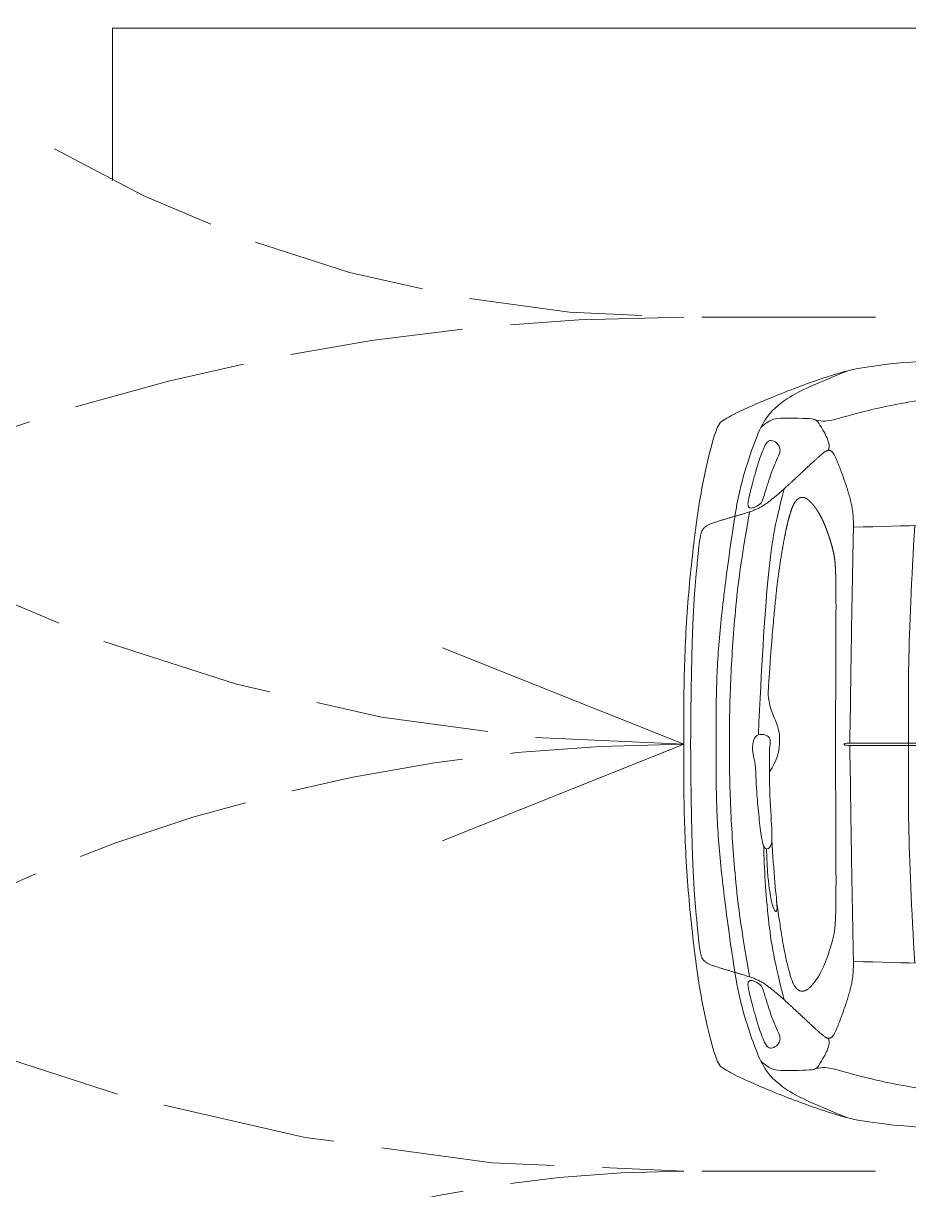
# Model space of a CAD drawing. Header units: metres. Extents: x 42 to 294, y -52 to 32.
# Drawn here: x 154.907 to 156.743, y -9.864 to -7.446 of the extents above; entities that cross this region are included whole.
import ezdxf

# ---------------------------------------------------------------- set-up
doc = ezdxf.new("R2010")
doc.units = ezdxf.units.M
doc.header["$LTSCALE"] = 0.15
doc.linetypes.add('ACAD_ISO02W100', pattern=[15, 12, -3])
doc.layers.add('L-DETLGEM', color=6, linetype='Continuous', lineweight=9)
doc.layers.add('Vista', color=2, linetype='Continuous', lineweight=20)

# ---------------------------------------------------------------- blocks, each defined once
blk = doc.blocks.new('Coche _3_ - Coche _3_-12-01 P_Baja')
at = {"layer": 'L-DETLGEM'}
for points in [[(-0.4369, 0.7733), (-0.1961, 0.7738), (0.032, 0.7743), (0.2734, 0.7727), (0.6213, 0.7691), (0.7871, 0.7691), (0.8138, 0.7743), (0.9084, 0.7906), (1.0346, 0.8011), (1.1678, 0.8028), (1.3345, 0.7959), (1.445, 0.7842), (1.5003, 0.7732), (1.5992, 0.7395), (1.7068, 0.6947), (1.7502, 0.6717), (1.7578, 0.6636), (1.7671, 0.6409), (1.7933, 0.5351), (1.8088, 0.4246), (1.8255, 0.2637), (1.8302, 0.0996), (1.8299, -0.0003), (1.8302, -0.0996), (1.8255, -0.2637), (1.8088, -0.4246), (1.7933, -0.5351), (1.7671, -0.6409), (1.7578, -0.6636), (1.7502, -0.6717), (1.7068, -0.6947), (1.5992, -0.7395), (1.5003, -0.7732), (1.445, -0.7842), (1.3345, -0.7959), (1.1678, -0.8028), (1.0346, -0.8011), (0.9084, -0.7906), (0.8138, -0.7743), (0.7871, -0.7691), (0.6213, -0.7691), (0.2734, -0.7727), (0.032, -0.7743), (-0.1961, -0.7738), (-0.4369, -0.7733)], [(1.4894, 0.7743), (1.5891, 0.735), (1.6363, 0.7043), (1.6654, 0.6701), (1.685, 0.6225), (1.7111, 0.5429), (1.7244, 0.4726), (1.7397, 0.3662), (1.756, 0.2322), (1.763, 0.1199), (1.7624, 0), (1.763, -0.1199), (1.756, -0.2322), (1.7397, -0.3662), (1.7244, -0.4726), (1.7111, -0.5429), (1.685, -0.6225), (1.6654, -0.6701), (1.6363, -0.7043), (1.5891, -0.735), (1.4894, -0.7743)], [(0.7881, 0.7711), (0.9267, 0.7619), (1.1092, 0.7463), (1.3242, 0.7183), (1.4574, 0.6914), (1.5245, 0.6702), (1.5408, 0.6689), (1.5559, 0.6722)], [(-0.8393, 0.6596), (-0.6705, 0.6256), (-0.3619, 0.5678), (-0.1561, 0.5312), (-0.0926, 0.5227), (0.0328, 0.5072), (0.2837, 0.4847), (0.5994, 0.472), (0.9697, 0.462), (1.2573, 0.4563), (1.4779, 0.4501)], [(1.5295, 0.6096), (1.5274, 0.6186), (1.5289, 0.63), (1.5458, 0.6602), (1.5542, 0.6721), (1.5611, 0.6751), (1.5898, 0.6761), (1.6334, 0.6766), (1.6463, 0.6741), (1.6608, 0.6653), (1.6696, 0.6572)], [(1.6516, 0.5527), (1.6472, 0.5659), (1.6394, 0.5862), (1.6304, 0.6028), (1.6295, 0.6132), (1.6339, 0.6231), (1.6465, 0.631), (1.6552, 0.6291), (1.6615, 0.6214), (1.6706, 0.5974), (1.6752, 0.5829)], [(1.4853, 0.0024), (1.4837, 0.1121), (1.4824, 0.2017), (1.4812, 0.2717), (1.4803, 0.3248), (1.4795, 0.3641), (1.479, 0.3924), (1.4785, 0.4126), (1.4782, 0.4276), (1.478, 0.4399), (1.4779, 0.4501), (1.4779, 0.4587), (1.4781, 0.4659), (1.4784, 0.472), (1.4788, 0.4774), (1.4794, 0.4824), (1.4801, 0.4873), (1.481, 0.4923), (1.482, 0.4975), (1.4832, 0.5029), (1.4847, 0.5086), (1.4862, 0.5145), (1.488, 0.5207), (1.4899, 0.5271), (1.4921, 0.5338), (1.4944, 0.5408), (1.4969, 0.5479), (1.4994, 0.5551), (1.5019, 0.5621), (1.5045, 0.5688), (1.5069, 0.5752), (1.5091, 0.581), (1.5112, 0.5861), (1.513, 0.5905), (1.5146, 0.5941), (1.516, 0.5971), (1.5172, 0.5996), (1.5183, 0.6015), (1.5193, 0.6032), (1.5203, 0.6045), (1.5213, 0.6056), (1.5222, 0.6066), (1.5233, 0.6074), (1.5243, 0.6082), (1.5254, 0.6088), (1.5265, 0.6092), (1.5277, 0.6095), (1.5289, 0.6096), (1.5301, 0.6095), (1.5314, 0.6093), (1.5328, 0.6088), (1.5344, 0.6081), (1.5361, 0.607), (1.5382, 0.6056), (1.5406, 0.6038), (1.5434, 0.6015), (1.5467, 0.5987), (1.5505, 0.5954), (1.5547, 0.5916), (1.5593, 0.5874), (1.5642, 0.5829), (1.5692, 0.5782), (1.5744, 0.5734), (1.5796, 0.5686), (1.5848, 0.5637), (1.5898, 0.559), (1.5947, 0.5544), (1.5995, 0.5499), (1.6042, 0.5456), (1.6086, 0.5415), (1.613, 0.5375), (1.6172, 0.5337), (1.6212, 0.53), (1.625, 0.5266), (1.6287, 0.5233), (1.6323, 0.5203), (1.6357, 0.5173), (1.639, 0.5145), (1.6423, 0.5119), (1.6454, 0.5093), (1.6485, 0.5068), (1.6516, 0.5044), (1.6547, 0.502), (1.6578, 0.4998), (1.6609, 0.4976), (1.664, 0.4955), (1.6672, 0.4936), (1.6704, 0.4917), (1.6738, 0.4899), (1.6773, 0.4882), (1.6809, 0.4866), (1.6848, 0.4851), (1.6889, 0.4836), (1.6933, 0.482), (1.6981, 0.4805), (1.7032, 0.4789), (1.7088, 0.4772), (1.7148, 0.4754), (1.7211, 0.4736), (1.7277, 0.4717), (1.7343, 0.4697), (1.7409, 0.4678), (1.7473, 0.4659), (1.7533, 0.4641), (1.7588, 0.4623), (1.7638, 0.4607), (1.7682, 0.4592), (1.7721, 0.4577), (1.7755, 0.4563), (1.7785, 0.4549), (1.7811, 0.4535), (1.7834, 0.4521), (1.7854, 0.4506), (1.7872, 0.4491), (1.7888, 0.4475), (1.7902, 0.4456), (1.7915, 0.4436), (1.7926, 0.4412), (1.7936, 0.4384), (1.7945, 0.4352), (1.7953, 0.4316), (1.7961, 0.4274), (1.7969, 0.4226), (1.7976, 0.4172), (1.7983, 0.4113), (1.799, 0.4048), (1.7997, 0.3977), (1.8005, 0.39), (1.8013, 0.3817), (1.8021, 0.3728), (1.803, 0.3633), (1.804, 0.3532), (1.8049, 0.3427), (1.8059, 0.3317), (1.8068, 0.3203), (1.8077, 0.3085), (1.8085, 0.2963), (1.8092, 0.2839), (1.8099, 0.271), (1.8106, 0.2577), (1.8112, 0.2438), (1.8117, 0.2292), (1.8122, 0.2139), (1.8126, 0.1978), (1.8131, 0.1807), (1.8135, 0.1627), (1.8139, 0.1435), (1.8142, 0.1231), (1.8146, 0.1014), (1.8149, 0.0784), (1.8151, 0.0539), (1.8154, 0.0278), (1.8156, 0), (1.8154, -0.0278), (1.8151, -0.0539), (1.8149, -0.0784), (1.8146, -0.1014), (1.8142, -0.1231), (1.8139, -0.1435), (1.8135, -0.1627), (1.8131, -0.1807), (1.8126, -0.1978), (1.8122, -0.2139), (1.8117, -0.2292), (1.8112, -0.2438), (1.8106, -0.2577), (1.8099, -0.271), (1.8092, -0.2839), (1.8085, -0.2963), (1.8077, -0.3085), (1.8068, -0.3203), (1.8059, -0.3317), (1.8049, -0.3427), (1.804, -0.3532), (1.803, -0.3633), (1.8021, -0.3728), (1.8013, -0.3817), (1.8005, -0.39), (1.7997, -0.3977), (1.799, -0.4048), (1.7983, -0.4113), (1.7976, -0.4172), (1.7969, -0.4226), (1.7961, -0.4274), (1.7953, -0.4316), (1.7945, -0.4352), (1.7936, -0.4384), (1.7926, -0.4412), (1.7915, -0.4436), (1.7902, -0.4456), (1.7888, -0.4475), (1.7872, -0.4491), (1.7854, -0.4506), (1.7834, -0.4521), (1.7811, -0.4535), (1.7785, -0.4549), (1.7755, -0.4563), (1.7721, -0.4577), (1.7682, -0.4592), (1.7638, -0.4607), (1.7588, -0.4623), (1.7533, -0.4641), (1.7473, -0.4659), (1.7409, -0.4678), (1.7343, -0.4697), (1.7277, -0.4717), (1.7211, -0.4736), (1.7148, -0.4754), (1.7088, -0.4772), (1.7032, -0.4789), (1.6981, -0.4805), (1.6933, -0.482), (1.6889, -0.4836), (1.6848, -0.4851), (1.6809, -0.4866), (1.6773, -0.4882), (1.6738, -0.4899), (1.6704, -0.4917), (1.6672, -0.4936), (1.664, -0.4955), (1.6609, -0.4976), (1.6578, -0.4998), (1.6547, -0.502), (1.6516, -0.5044), (1.6485, -0.5068), (1.6454, -0.5093), (1.6423, -0.5119), (1.639, -0.5145), (1.6357, -0.5173), (1.6323, -0.5203), (1.6287, -0.5233), (1.625, -0.5266), (1.6212, -0.53), (1.6172, -0.5337), (1.613, -0.5375), (1.6086, -0.5415), (1.6042, -0.5456), (1.5995, -0.5499), (1.5947, -0.5544), (1.5898, -0.559), (1.5848, -0.5637), (1.5796, -0.5686), (1.5744, -0.5734), (1.5692, -0.5782), (1.5642, -0.5829), (1.5593, -0.5874), (1.5547, -0.5916), (1.5505, -0.5954), (1.5467, -0.5987), (1.5434, -0.6015), (1.5406, -0.6038), (1.5382, -0.6056), (1.5361, -0.607), (1.5344, -0.6081), (1.5328, -0.6088), (1.5314, -0.6093), (1.5301, -0.6095), (1.5289, -0.6096), (1.5277, -0.6095), (1.5265, -0.6092), (1.5254, -0.6088), (1.5243, -0.6082), (1.5233, -0.6074), (1.5222, -0.6066), (1.5213, -0.6056), (1.5203, -0.6045), (1.5193, -0.6032), (1.5183, -0.6015), (1.5172, -0.5996), (1.516, -0.5971), (1.5146, -0.5941), (1.513, -0.5905), (1.5112, -0.5861), (1.5091, -0.581), (1.5069, -0.5752), (1.5045, -0.5688), (1.5019, -0.5621), (1.4994, -0.5551), (1.4969, -0.5479), (1.4944, -0.5408), (1.4921, -0.5338), (1.4899, -0.5271), (1.488, -0.5207), (1.4862, -0.5145), (1.4847, -0.5086), (1.4832, -0.5029), (1.482, -0.4975), (1.481, -0.4923), (1.4801, -0.4873), (1.4794, -0.4824), (1.4788, -0.4774), (1.4784, -0.472), (1.4781, -0.4659), (1.4779, -0.4587), (1.4779, -0.4501), (1.478, -0.4399), (1.4782, -0.4276), (1.4785, -0.4126), (1.479, -0.3924), (1.4795, -0.3641), (1.4803, -0.3248), (1.4812, -0.2717), (1.4824, -0.2017), (1.4837, -0.1121), (1.4853, -0.0024)], [(1.6752, 0.5829), (1.6798, 0.5685), (1.6891, 0.5348), (1.6965, 0.5039), (1.6973, 0.4913), (1.6902, 0.4891), (1.6818, 0.4913), (1.6681, 0.5001), (1.6659, 0.5066), (1.6561, 0.5394), (1.6516, 0.5527)], [(1.6371, 0.3263), (1.634, 0.3483), (1.6297, 0.377), (1.6258, 0.4015), (1.6221, 0.4222), (1.6187, 0.4395), (1.6156, 0.4538), (1.6127, 0.4657), (1.61, 0.4754), (1.6075, 0.4836), (1.6051, 0.4902), (1.6028, 0.4956), (1.6006, 0.4999), (1.5986, 0.5032), (1.5966, 0.5057), (1.5946, 0.5076), (1.5927, 0.509), (1.5908, 0.5101), (1.5889, 0.511), (1.5871, 0.5116), (1.5852, 0.5119), (1.5833, 0.5119), (1.5815, 0.5118), (1.5797, 0.5113), (1.5778, 0.5107), (1.576, 0.5098), (1.5741, 0.5088), (1.5722, 0.5074), (1.5703, 0.5059), (1.5683, 0.5041), (1.5662, 0.502), (1.5641, 0.4997), (1.5618, 0.497), (1.5595, 0.4941), (1.557, 0.4909), (1.5544, 0.4873), (1.5518, 0.4833), (1.5491, 0.4789), (1.5464, 0.474), (1.5436, 0.4686), (1.5408, 0.4626), (1.5379, 0.4561), (1.5351, 0.4492), (1.5324, 0.4419), (1.5298, 0.4345), (1.5273, 0.427), (1.5249, 0.4195), (1.5228, 0.4123), (1.5209, 0.4053), (1.5194, 0.3987), (1.518, 0.3922), (1.5169, 0.3854), (1.5161, 0.3779), (1.5154, 0.3693), (1.5149, 0.3593), (1.5145, 0.3475), (1.5143, 0.3334), (1.5141, 0.3166), (1.514, 0.2957), (1.514, 0.2692), (1.5141, 0.2357), (1.5143, 0.1934), (1.5145, 0.1411), (1.5148, 0.0771), (1.5151, 0), (1.515, -0.0269), (1.5149, -0.05), (1.5148, -0.0697), (1.5147, -0.0866), (1.5147, -0.101), (1.5146, -0.1133), (1.5146, -0.1241), (1.5145, -0.1338), (1.5145, -0.1428), (1.5145, -0.1511), (1.5144, -0.1589), (1.5144, -0.1661), (1.5144, -0.173), (1.5144, -0.1795), (1.5143, -0.1858), (1.5143, -0.1918), (1.5143, -0.1976), (1.5143, -0.2033), (1.5142, -0.2088), (1.5142, -0.2142), (1.5142, -0.2194), (1.5142, -0.2245), (1.5142, -0.2294), (1.5141, -0.2342), (1.5141, -0.2389), (1.5141, -0.2434), (1.5141, -0.2478), (1.5141, -0.2521), (1.5141, -0.2563), (1.5141, -0.2603), (1.5141, -0.2643), (1.5141, -0.2681), (1.5141, -0.2718), (1.5141, -0.2754), (1.514, -0.2788), (1.514, -0.2822), (1.514, -0.2855), (1.514, -0.2887), (1.514, -0.2918), (1.5141, -0.2948), (1.5141, -0.2977), (1.5141, -0.3006), (1.5141, -0.3033), (1.5141, -0.306), (1.5141, -0.3086), (1.5141, -0.3111), (1.5141, -0.3136), (1.5141, -0.316), (1.5141, -0.3183), (1.5142, -0.3205), (1.5142, -0.3227), (1.5142, -0.3249), (1.5142, -0.327), (1.5142, -0.329), (1.5143, -0.331), (1.5143, -0.333), (1.5143, -0.3349), (1.5143, -0.3367), (1.5144, -0.3386), (1.5144, -0.3404), (1.5144, -0.3421), (1.5145, -0.3438), (1.5145, -0.3455), (1.5145, -0.3471), (1.5146, -0.3487), (1.5146, -0.3503), (1.5147, -0.3518), (1.5147, -0.3533), (1.5148, -0.3548), (1.5148, -0.3562), (1.5149, -0.3576), (1.5149, -0.359), (1.515, -0.3604), (1.515, -0.3617), (1.5151, -0.363), (1.5151, -0.3643), (1.5152, -0.3655), (1.5153, -0.3667), (1.5154, -0.3679), (1.5154, -0.3691), (1.5155, -0.3702), (1.5156, -0.3714), (1.5157, -0.3725), (1.5157, -0.3736), (1.5158, -0.3746), (1.5159, -0.3757), (1.516, -0.3767), (1.5161, -0.3777), (1.5162, -0.3787), (1.5163, -0.3797), (1.5164, -0.3807), (1.5165, -0.3816), (1.5166, -0.3826), (1.5167, -0.3835), (1.5169, -0.3844), (1.517, -0.3853), (1.5171, -0.3862), (1.5172, -0.3871), (1.5174, -0.3879), (1.5175, -0.3888), (1.5176, -0.3897), (1.5178, -0.3905), (1.5179, -0.3913), (1.5181, -0.3922), (1.5182, -0.393), (1.5184, -0.3938), (1.5185, -0.3947), (1.5187, -0.3955), (1.5189, -0.3963), (1.519, -0.3971), (1.5192, -0.3979), (1.5194, -0.3988), (1.5196, -0.3996), (1.5198, -0.4004), (1.52, -0.4012), (1.5202, -0.402), (1.5204, -0.4029), (1.5206, -0.4037), (1.5208, -0.4045), (1.521, -0.4054), (1.5212, -0.4062), (1.5214, -0.4071), (1.5217, -0.4079), (1.5219, -0.4088), (1.5221, -0.4097), (1.5224, -0.4106), (1.5226, -0.4114), (1.5229, -0.4123), (1.5231, -0.4132), (1.5234, -0.4141), (1.5236, -0.415), (1.5239, -0.4159), (1.5241, -0.4168), (1.5244, -0.4177), (1.5247, -0.4186), (1.525, -0.4196), (1.5252, -0.4205), (1.5255, -0.4214), (1.5258, -0.4223), (1.5261, -0.4233), (1.5264, -0.4242), (1.5267, -0.4251), (1.527, -0.4261), (1.5273, -0.427), (1.5276, -0.4279), (1.5279, -0.4289), (1.5282, -0.4298), (1.5285, -0.4307), (1.5288, -0.4317), (1.5291, -0.4326), (1.5295, -0.4335), (1.5298, -0.4345), (1.5301, -0.4354), (1.5304, -0.4363), (1.5308, -0.4373), (1.5311, -0.4382), (1.5314, -0.4391), (1.5318, -0.4401), (1.5321, -0.441), (1.5324, -0.4419), (1.5328, -0.4428), (1.5331, -0.4437), (1.5334, -0.4447), (1.5338, -0.4456), (1.5341, -0.4465), (1.5345, -0.4474), (1.5348, -0.4483), (1.5352, -0.4491), (1.5355, -0.45), (1.5358, -0.4509), (1.5362, -0.4518), (1.5365, -0.4527), (1.5369, -0.4535), (1.5372, -0.4544), (1.5376, -0.4552), (1.538, -0.4561), (1.5383, -0.4569), (1.5387, -0.4577), (1.539, -0.4585), (1.5394, -0.4594), (1.5397, -0.4602), (1.5401, -0.461), (1.5404, -0.4617), (1.5408, -0.4625), (1.5411, -0.4633), (1.5415, -0.4641), (1.5418, -0.4648), (1.5422, -0.4656), (1.5425, -0.4663), (1.5429, -0.467), (1.5432, -0.4678), (1.5436, -0.4685), (1.5439, -0.4692), (1.5443, -0.4699), (1.5446, -0.4706), (1.545, -0.4712), (1.5453, -0.4719), (1.5457, -0.4726), (1.546, -0.4732), (1.5464, -0.4739), (1.5467, -0.4745), (1.5471, -0.4751), (1.5474, -0.4758), (1.5477, -0.4764), (1.5481, -0.477), (1.5484, -0.4776), (1.5488, -0.4782), (1.5491, -0.4788), (1.5495, -0.4794), (1.5498, -0.4799), (1.5501, -0.4805), (1.5505, -0.4811), (1.5508, -0.4816), (1.5511, -0.4821), (1.5515, -0.4827), (1.5518, -0.4832), (1.5521, -0.4837), (1.5525, -0.4843), (1.5528, -0.4848), (1.5531, -0.4853), (1.5535, -0.4858), (1.5538, -0.4863), (1.5541, -0.4867), (1.5544, -0.4872), (1.5548, -0.4877), (1.5551, -0.4881), (1.5554, -0.4886), (1.5557, -0.4891), (1.556, -0.4895), (1.5564, -0.49), (1.5567, -0.4904), (1.557, -0.4908), (1.5573, -0.4912), (1.5576, -0.4917), (1.5579, -0.4921), (1.5582, -0.4925), (1.5585, -0.4929), (1.5588, -0.4933), (1.5591, -0.4937), (1.5594, -0.4941), (1.5597, -0.4944), (1.56, -0.4948), (1.5603, -0.4952), (1.5606, -0.4956), (1.5609, -0.4959), (1.5612, -0.4963), (1.5615, -0.4966), (1.5618, -0.497), (1.5621, -0.4973), (1.5624, -0.4977), (1.5627, -0.498), (1.5629, -0.4983), (1.5632, -0.4987), (1.5635, -0.499), (1.5638, -0.4993), (1.5641, -0.4996), (1.5643, -0.4999), (1.5646, -0.5002), (1.5649, -0.5005), (1.5651, -0.5008), (1.5654, -0.5011), (1.5657, -0.5014), (1.5659, -0.5017), (1.5662, -0.502), (1.5665, -0.5022), (1.5667, -0.5025), (1.567, -0.5028), (1.5673, -0.503), (1.5675, -0.5033), (1.5678, -0.5035), (1.568, -0.5038), (1.5683, -0.504), (1.5685, -0.5043), (1.5688, -0.5045), (1.569, -0.5047), (1.5693, -0.505), (1.5695, -0.5052), (1.5698, -0.5054), (1.57, -0.5056), (1.5703, -0.5058), (1.5705, -0.506), (1.5708, -0.5063), (1.571, -0.5065), (1.5712, -0.5067), (1.5715, -0.5068), (1.5717, -0.507), (1.572, -0.5072), (1.5722, -0.5074), (1.5724, -0.5076), (1.5727, -0.5078), (1.5729, -0.5079), (1.5732, -0.5081), (1.5734, -0.5083), (1.5736, -0.5084), (1.5739, -0.5086), (1.5741, -0.5087), (1.5743, -0.5089), (1.5746, -0.509), (1.5748, -0.5092), (1.575, -0.5093), (1.5753, -0.5094), (1.5755, -0.5096), (1.5757, -0.5097), (1.576, -0.5098), (1.5762, -0.5099), (1.5764, -0.51), (1.5767, -0.5102), (1.5769, -0.5103), (1.5771, -0.5104), (1.5773, -0.5105), (1.5776, -0.5106), (1.5778, -0.5107), (1.578, -0.5108), (1.5783, -0.5108), (1.5785, -0.5109), (1.5787, -0.511), (1.579, -0.5111), (1.5792, -0.5112), (1.5794, -0.5112), (1.5797, -0.5113), (1.5799, -0.5114), (1.5801, -0.5114), (1.5803, -0.5115), (1.5806, -0.5115), (1.5808, -0.5116), (1.581, -0.5116), (1.5813, -0.5117), (1.5815, -0.5117), (1.5817, -0.5118), (1.582, -0.5118), (1.5822, -0.5118), (1.5824, -0.5118), (1.5827, -0.5119), (1.5829, -0.5119), (1.5831, -0.5119), (1.5833, -0.5119), (1.5836, -0.5119), (1.5838, -0.5119), (1.584, -0.5119), (1.5843, -0.5119), (1.5845, -0.5119), (1.5847, -0.5119), (1.585, -0.5119), (1.5852, -0.5118), (1.5854, -0.5118), (1.5857, -0.5118), (1.5859, -0.5117), (1.5861, -0.5117), (1.5864, -0.5117), (1.5866, -0.5116), (1.5868, -0.5116), (1.5871, -0.5115), (1.5873, -0.5115), (1.5875, -0.5114), (1.5878, -0.5113), (1.588, -0.5113), (1.5882, -0.5112), (1.5885, -0.5111), (1.5887, -0.511), (1.5889, -0.5109), (1.5892, -0.5108), (1.5894, -0.5108), (1.5896, -0.5107), (1.5899, -0.5105), (1.5901, -0.5104), (1.5903, -0.5103), (1.5906, -0.5102), (1.5908, -0.5101), (1.5911, -0.51), (1.5913, -0.5098), (1.5915, -0.5097), (1.5918, -0.5096), (1.592, -0.5094), (1.5922, -0.5093), (1.5925, -0.5091), (1.5927, -0.509), (1.593, -0.5088), (1.5932, -0.5086), (1.5934, -0.5085), (1.5937, -0.5083), (1.5939, -0.5081), (1.5942, -0.5079), (1.5944, -0.5077), (1.5946, -0.5075), (1.5949, -0.5073), (1.5951, -0.5071), (1.5954, -0.5068), (1.5956, -0.5066), (1.5958, -0.5064), (1.5961, -0.5061), (1.5963, -0.5058), (1.5966, -0.5056), (1.5968, -0.5053), (1.5971, -0.505), (1.5973, -0.5047), (1.5976, -0.5044), (1.5978, -0.5041), (1.5981, -0.5037), (1.5983, -0.5034), (1.5986, -0.503), (1.5988, -0.5027), (1.5991, -0.5023), (1.5993, -0.5019), (1.5996, -0.5015), (1.5999, -0.5011), (1.6001, -0.5006), (1.6004, -0.5002), (1.6007, -0.4997), (1.6009, -0.4992), (1.6012, -0.4987), (1.6015, -0.4982), (1.6017, -0.4977), (1.602, -0.4971), (1.6023, -0.4966), (1.6025, -0.496), (1.6028, -0.4954), (1.6031, -0.4948), (1.6034, -0.4942), (1.6037, -0.4935), (1.6039, -0.4929), (1.6042, -0.4922), (1.6045, -0.4915), (1.6048, -0.4908), (1.6051, -0.49), (1.6054, -0.4893), (1.6057, -0.4885), (1.606, -0.4877), (1.6063, -0.4868), (1.6066, -0.486), (1.6069, -0.4851), (1.6072, -0.4842), (1.6075, -0.4833), (1.6078, -0.4824), (1.6081, -0.4814), (1.6084, -0.4804), (1.6087, -0.4794), (1.6091, -0.4784), (1.6094, -0.4774), (1.6097, -0.4763), (1.61, -0.4752), (1.6104, -0.474), (1.6107, -0.4729), (1.611, -0.4717), (1.6114, -0.4705), (1.6117, -0.4692), (1.612, -0.468), (1.6124, -0.4667), (1.6127, -0.4653), (1.6131, -0.464), (1.6135, -0.4626), (1.6138, -0.4611), (1.6142, -0.4596), (1.6145, -0.4581), (1.6149, -0.4566), (1.6153, -0.455), (1.6157, -0.4534), (1.616, -0.4517), (1.6164, -0.4501), (1.6168, -0.4483), (1.6172, -0.4465), (1.6176, -0.4447), (1.618, -0.4429), (1.6184, -0.4409), (1.6188, -0.439), (1.6192, -0.437), (1.6196, -0.4349), (1.62, -0.4328), (1.6204, -0.4307), (1.6209, -0.4285), (1.6213, -0.4263), (1.6217, -0.424), (1.6222, -0.4216), (1.6226, -0.4192), (1.623, -0.4168), (1.6235, -0.4143), (1.624, -0.4117), (1.6244, -0.4091), (1.6249, -0.4064), (1.6253, -0.4037), (1.6258, -0.4009), (1.6263, -0.398), (1.6268, -0.3951), (1.6273, -0.3922), (1.6278, -0.3891), (1.6283, -0.386), (1.6288, -0.3829), (1.6293, -0.3796), (1.6298, -0.3763), (1.6303, -0.373), (1.6308, -0.3696), (1.6313, -0.3662), (1.6318, -0.3627), (1.6324, -0.3593), (1.6329, -0.3559), (1.6333, -0.3526), (1.6338, -0.3494), (1.6343, -0.3462), (1.6347, -0.3427), (1.6353, -0.3385), (1.6359, -0.3331), (1.6367, -0.3262), (1.6376, -0.3172), (1.6388, -0.3059), (1.6402, -0.2917), (1.6419, -0.2742), (1.6439, -0.2531), (1.6461, -0.2276), (1.6486, -0.1974), (1.6512, -0.162), (1.654, -0.1208), (1.6555, -0.0971), (1.6478, -0.0655), (1.633, -0.0366), (1.6289, -0.0037), (1.6355, 0.0342), (1.6522, 0.0569)], [(1.6212, 0.53), (1.6416, 0.4545), (1.6558, 0.3693), (1.6633, 0.2546), (1.6637, 0.2114)], [(1.6933, 0.482), (1.7144, 0.3632), (1.7256, 0.2535), (1.7345, 0.1125), (1.7356, 0), (1.7345, -0.1125), (1.7256, -0.2535), (1.7144, -0.3632), (1.6933, -0.482)], [(1.3503, 0.4536), (1.3579, 0.3421), (1.3653, 0.1399), (1.3629, 0), (1.3653, -0.1399), (1.3579, -0.3421), (1.3503, -0.4536)], [(1.6581, 0.2166), (1.6566, 0.2676), (1.651, 0.3109), (1.6454, 0.3358), (1.6409, 0.3476), (1.634, 0.3483), (1.641, 0.2924), (1.6451, 0.2295), (1.647, 0.1977)], [(1.3117, 0.0022), (1.3925, 0.0023), (1.4589, 0.0023), (1.4941, 0.0024), (1.4968, 0.0014), (1.4971, 0), (1.4968, -0.0014), (1.4941, -0.0024), (1.4589, -0.0023), (1.3925, -0.0023), (1.3117, -0.0022)], [(1.6212, -0.53), (1.6416, -0.4545), (1.6558, -0.3693), (1.6685, -0.1617), (1.675, -0.0196)], [(-0.8393, -0.6596), (-0.6705, -0.6256), (-0.3619, -0.5678), (-0.1561, -0.5312), (-0.0926, -0.5227), (0.0328, -0.5072), (0.2837, -0.4847), (0.5994, -0.472), (0.9697, -0.462), (1.2573, -0.4563), (1.4779, -0.4501)], [(1.6752, -0.5829), (1.6798, -0.5685), (1.6891, -0.5348), (1.6965, -0.5039), (1.6973, -0.4913), (1.6902, -0.4891), (1.6818, -0.4913), (1.6681, -0.5001), (1.6659, -0.5066), (1.6561, -0.5394), (1.6516, -0.5527)], [(1.6516, -0.5527), (1.6472, -0.5659), (1.6394, -0.5862), (1.6304, -0.6028), (1.6295, -0.6132), (1.6339, -0.6231), (1.6465, -0.631), (1.6552, -0.6291), (1.6615, -0.6214), (1.6706, -0.5974), (1.6752, -0.5829)], [(1.5295, -0.6096), (1.5274, -0.6186), (1.5289, -0.63), (1.5458, -0.6602), (1.5542, -0.6721), (1.5611, -0.6751), (1.5898, -0.6761), (1.6334, -0.6766), (1.6463, -0.6741), (1.6608, -0.6653), (1.6696, -0.6572)], [(0.7881, -0.7711), (0.9267, -0.7619), (1.1092, -0.7463), (1.3242, -0.7183), (1.4574, -0.6914), (1.5245, -0.6702), (1.5408, -0.6689), (1.5559, -0.6722)], [(0.7881, -0.7711), (0.9267, -0.7619), (1.1092, -0.7463), (1.3242, -0.7183), (1.4574, -0.6914), (1.5245, -0.6702), (1.5408, -0.6689), (1.5559, -0.6722)]]:
    blk.add_open_spline(points, degree=3, dxfattribs=at)
for points, knots in [([(1.6743, 0.1452), (1.6727, 0.1614), (1.6672, 0.2082), (1.6599, 0.2197), (1.6483, 0.2131), (1.6454, 0.1928), (1.6519, 0.1072), (1.6527, 0.0136), (1.6507, 0), (1.6502, -0.0083), (1.6515, -0.0117)], [7.5, 7.5, 7.5, 7.5, 8, 9, 10, 11, 12, 13, 14, 15, 15, 15, 15]), ([(1.6515, -0.0117), (1.6528, -0.0151), (1.6584, -0.0203), (1.6765, -0.0215), (1.6856, -0.0112), (1.6882, 0.0121), (1.6843, 0.0289), (1.6804, 0.0444), (1.6804, 0.0789), (1.676, 0.1291), (1.6743, 0.1452)], [0, 0, 0, 0, 1, 2, 3, 4, 5, 6, 7, 7.5, 7.5, 7.5, 7.5])]:
    blk.add_open_spline(points, degree=3, knots=knots, dxfattribs=at)

msp = doc.modelspace()

# ---------------------------------------------------------------- linework, layer by layer
at = {"layer": 'Vista', "ltscale": 0.2}
for p, q in [((155.0915, -7.7712), (155.0915, -7.4557)), ((155.0915, -7.4557), (161.0915, -7.4557)), ((155.7765, -8.7405), (156.2765, -8.9405)), ((155.7765, -9.1405), (156.2765, -8.9405))]:
    msp.add_line(p, q, dxfattribs=at)
at = {"layer": 'Vista', "linetype": 'ACAD_ISO02W100', "ltscale": 0.2}
for p, q in [((158.5141, -8.0552), (156.2765, -8.0552)), ((158.5141, -9.8258), (156.2765, -9.8258))]:
    msp.add_line(p, q, dxfattribs=at)
for centre, radius, start, end in [((156.2765, -5.4405), 2.6147, 189.6427, 270), ((156.2765, -5.4405), 3.5, 189.6427, 270), ((156.2765, -5.4405), 4.3853, 189.6427, 270), ((156.2761, -12.4405), 4.3853, 89.9932, 180), ((156.2761, -12.4405), 3.5, 89.9932, 180), ((156.2761, -12.4405), 2.6147, 89.9932, 180)]:
    msp.add_arc(centre, radius, start, end, dxfattribs=at)

# ---------------------------------------------------------------- block references
at = {"layer": 'L-DETLGEM', "rotation": 180}
msp.add_blockref('Coche _3_ - Coche _3_-12-01 P_Baja', (158.1065, -8.9405), dxfattribs=at)

doc.saveas('drawing.dxf')
